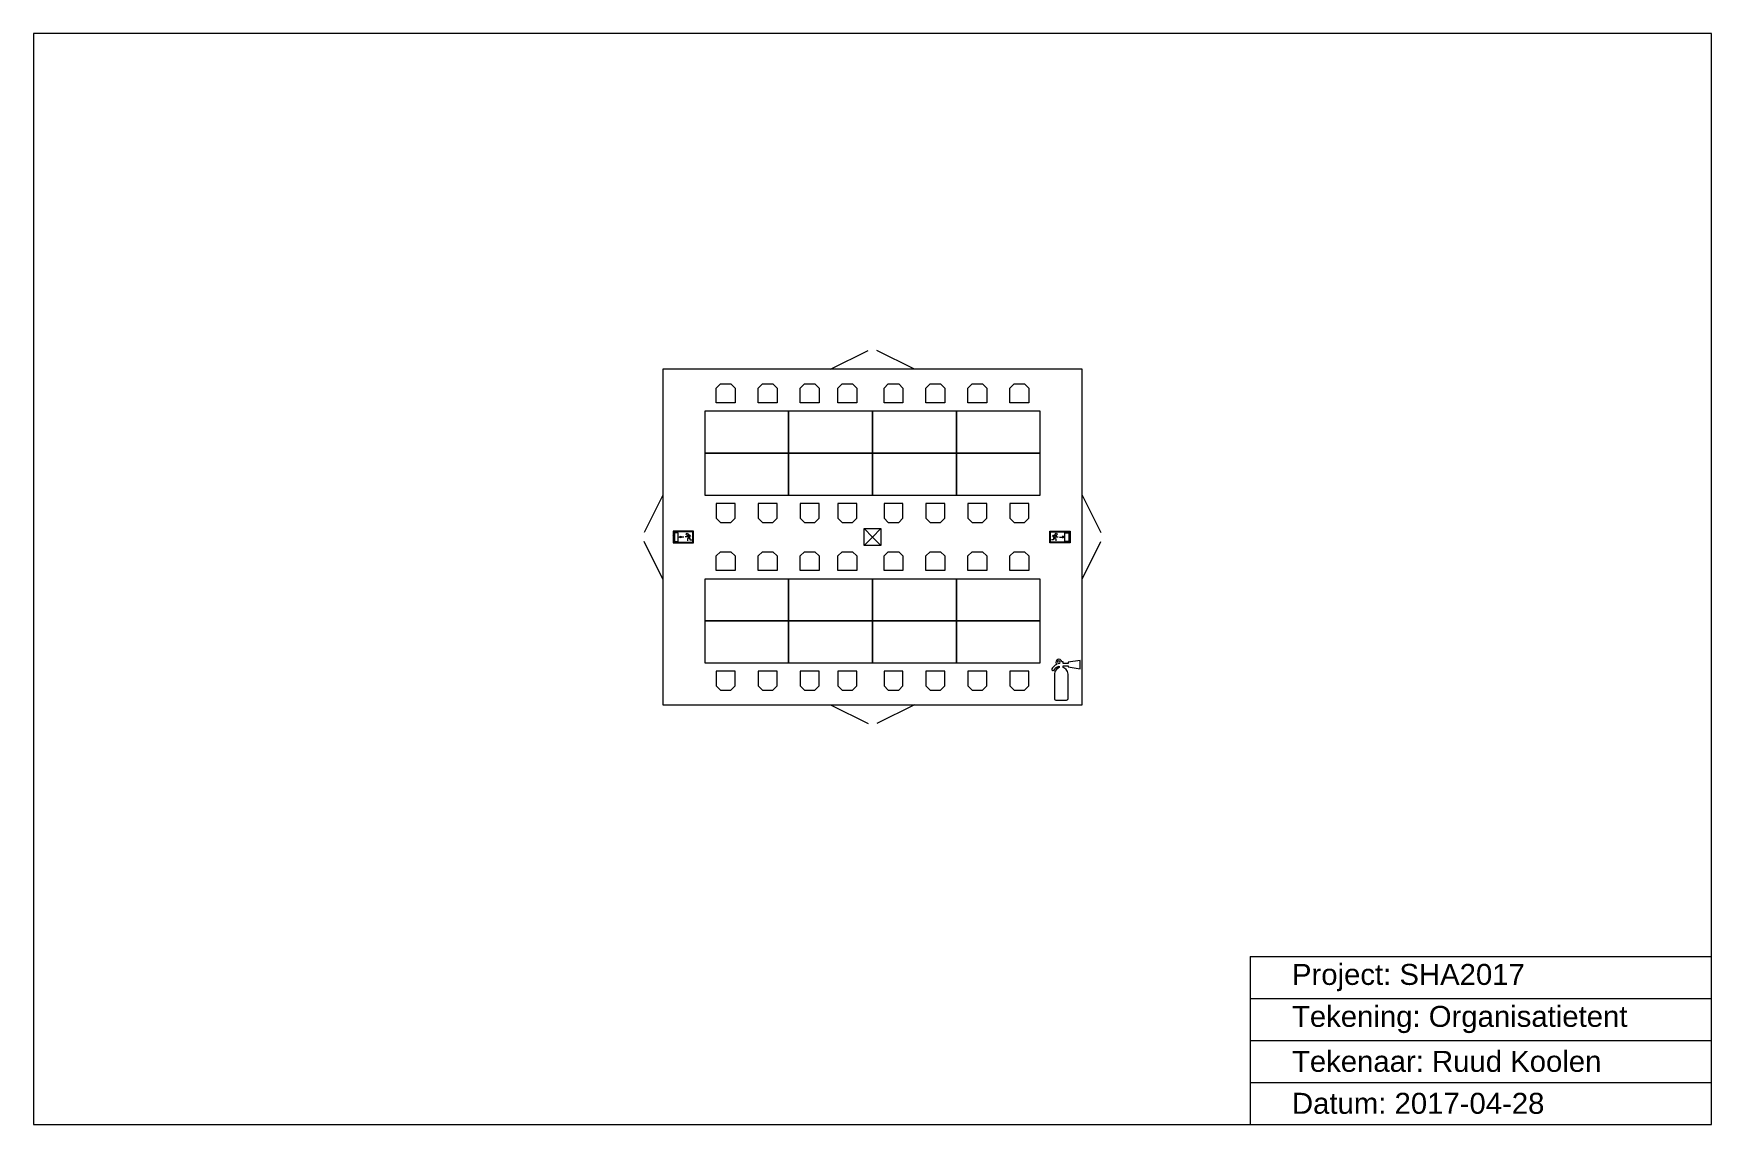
# Model space of a CAD drawing. Header units: metres. Extents: x 0 to 40, y 0 to 26.
import ezdxf

# ---------------------------------------------------------------- set-up
doc = ezdxf.new("R2010")
doc.units = ezdxf.units.M
for name, color, linetype, lineweight, true_color in [('Interior', 6, 'Continuous', 0, 0xff00ff), ('Meta', 178, 'Continuous', 0, 0x000000), ('Symbols', 5, 'Continuous', 0, 0x0000ff), ('Tent', 178, 'Continuous', 0, 0x000000)]:
    doc.layers.add(name, color=color, linetype=linetype, lineweight=lineweight, true_color=true_color)
doc.styles.add('textstyle11', font='')
doc.styles.add('textstyle12', font='')
doc.styles.add('textstyle13', font='')
doc.styles.add('textstyle14', font='')
doc.styles.get('textstyle11').set_extended_font_data('Liberation Sans')
doc.styles.get('textstyle12').set_extended_font_data('Liberation Sans')
doc.styles.get('textstyle13').set_extended_font_data('Liberation Sans')
doc.styles.get('textstyle14').set_extended_font_data('Liberation Sans')

msp = doc.modelspace()

# ---------------------------------------------------------------- linework, layer by layer
at = {"layer": 'Interior', "flags": 128}
for points in [[(16.275, 17.55), (16.375, 17.65), (16.625, 17.65), (16.725, 17.55), (16.725, 17.2), (16.275, 17.2)], [(17.275, 17.55), (17.375, 17.65), (17.625, 17.65), (17.725, 17.55), (17.725, 17.2), (17.275, 17.2)], [(18.275, 17.55), (18.375, 17.65), (18.625, 17.65), (18.725, 17.55), (18.725, 17.2), (18.275, 17.2)], [(19.175, 17.55), (19.275, 17.65), (19.525, 17.65), (19.625, 17.55), (19.625, 17.2), (19.175, 17.2)], [(20.275, 17.55), (20.375, 17.65), (20.625, 17.65), (20.725, 17.55), (20.725, 17.2), (20.275, 17.2)], [(21.275, 17.55), (21.375, 17.65), (21.625, 17.65), (21.725, 17.55), (21.725, 17.2), (21.275, 17.2)], [(22.275, 17.55), (22.375, 17.65), (22.625, 17.65), (22.725, 17.55), (22.725, 17.2), (22.275, 17.2)], [(23.275, 17.55), (23.375, 17.65), (23.625, 17.65), (23.725, 17.55), (23.725, 17.2), (23.275, 17.2)], [(18, 16), (18, 17), (16, 17), (16, 16)], [(20, 16), (20, 17), (18, 17), (18, 16)], [(22, 16), (22, 17), (20, 17), (20, 16)], [(24, 16), (24, 17), (22, 17), (22, 16)], [(18, 15), (18, 16), (16, 16), (16, 15)], [(20, 15), (20, 16), (18, 16), (18, 15)], [(22, 15), (22, 16), (20, 16), (20, 15)], [(24, 15), (24, 16), (22, 16), (22, 15)], [(22.275, 14.45), (22.375, 14.35), (22.625, 14.35), (22.725, 14.45), (22.725, 14.8), (22.275, 14.8)], [(16.275, 14.45), (16.375, 14.35), (16.625, 14.35), (16.725, 14.45), (16.725, 14.8), (16.275, 14.8)], [(17.275, 14.45), (17.375, 14.35), (17.625, 14.35), (17.725, 14.45), (17.725, 14.8), (17.275, 14.8)], [(18.275, 14.45), (18.375, 14.35), (18.625, 14.35), (18.725, 14.45), (18.725, 14.8), (18.275, 14.8)], [(19.175, 14.45), (19.275, 14.35), (19.525, 14.35), (19.625, 14.45), (19.625, 14.8), (19.175, 14.8)], [(20.275, 14.45), (20.375, 14.35), (20.625, 14.35), (20.725, 14.45), (20.725, 14.8), (20.275, 14.8)], [(21.275, 14.45), (21.375, 14.35), (21.625, 14.35), (21.725, 14.45), (21.725, 14.8), (21.275, 14.8)], [(23.275, 14.45), (23.375, 14.35), (23.625, 14.35), (23.725, 14.45), (23.725, 14.8), (23.275, 14.8)], [(16.275, 13.55), (16.375, 13.65), (16.625, 13.65), (16.725, 13.55), (16.725, 13.2), (16.275, 13.2)], [(17.275, 13.55), (17.375, 13.65), (17.625, 13.65), (17.725, 13.55), (17.725, 13.2), (17.275, 13.2)], [(18.275, 13.55), (18.375, 13.65), (18.625, 13.65), (18.725, 13.55), (18.725, 13.2), (18.275, 13.2)], [(19.175, 13.55), (19.275, 13.65), (19.525, 13.65), (19.625, 13.55), (19.625, 13.2), (19.175, 13.2)], [(20.275, 13.55), (20.375, 13.65), (20.625, 13.65), (20.725, 13.55), (20.725, 13.2), (20.275, 13.2)], [(21.275, 13.55), (21.375, 13.65), (21.625, 13.65), (21.725, 13.55), (21.725, 13.2), (21.275, 13.2)], [(22.275, 13.55), (22.375, 13.65), (22.625, 13.65), (22.725, 13.55), (22.725, 13.2), (22.275, 13.2)], [(23.275, 13.55), (23.375, 13.65), (23.625, 13.65), (23.725, 13.55), (23.725, 13.2), (23.275, 13.2)], [(18, 12), (18, 13), (16, 13), (16, 12)], [(20, 12), (20, 13), (18, 13), (18, 12)], [(22, 12), (22, 13), (20, 13), (20, 12)], [(24, 12), (24, 13), (22, 13), (22, 12)], [(18, 11), (18, 12), (16, 12), (16, 11)], [(20, 11), (20, 12), (18, 12), (18, 11)], [(22, 11), (22, 12), (20, 12), (20, 11)], [(24, 11), (24, 12), (22, 12), (22, 11)], [(22.275, 10.45), (22.375, 10.35), (22.625, 10.35), (22.725, 10.45), (22.725, 10.8), (22.275, 10.8)], [(16.275, 10.45), (16.375, 10.35), (16.625, 10.35), (16.725, 10.45), (16.725, 10.8), (16.275, 10.8)], [(17.275, 10.45), (17.375, 10.35), (17.625, 10.35), (17.725, 10.45), (17.725, 10.8), (17.275, 10.8)], [(18.275, 10.45), (18.375, 10.35), (18.625, 10.35), (18.725, 10.45), (18.725, 10.8), (18.275, 10.8)], [(19.175, 10.45), (19.275, 10.35), (19.525, 10.35), (19.625, 10.45), (19.625, 10.8), (19.175, 10.8)], [(20.275, 10.45), (20.375, 10.35), (20.625, 10.35), (20.725, 10.45), (20.725, 10.8), (20.275, 10.8)], [(21.275, 10.45), (21.375, 10.35), (21.625, 10.35), (21.725, 10.45), (21.725, 10.8), (21.275, 10.8)], [(23.275, 10.45), (23.375, 10.35), (23.625, 10.35), (23.725, 10.45), (23.725, 10.8), (23.275, 10.8)]]:
    msp.add_lwpolyline(points, close=True, dxfattribs=at)
at = {"layer": 'Meta'}
for p, q in [((0, 26), (0, 0)), ((40, 26), (0, 26)), ((40, 0), (40, 26)), ((29, 4), (40, 4)), ((29, 4), (29, 0)), ((29, 3), (40, 3)), ((29, 2), (40, 2)), ((29, 1), (40, 1)), ((0, 0), (40, 0))]:
    msp.add_line(p, q, dxfattribs=at)
at = {"layer": 'Symbols'}
for p, q in [((15.23, 14.04), (15.23, 14.04)), ((15.371, 14.1), (15.28, 14.1)), ((15.28, 14.1), (15.28, 13.896)), ((15.371, 13.896), (15.371, 14.1)), ((15.394, 14), (15.431, 14.022)), ((15.431, 14.022), (15.431, 14.022)), ((15.431, 14.022), (15.431, 13.978)), ((15.582, 14.002), (15.537, 14.002)), ((15.605, 14.049), (15.579, 14.025)), ((15.579, 14.025), (15.62, 13.97)), ((15.6, 14.048), (15.582, 14.041)), ((15.582, 14.041), (15.582, 14.002)), ((15.645, 14.048), (15.6, 14.048)), ((15.649, 13.99), (15.605, 14.049)), ((15.605, 14.049), (15.605, 14.049)), ((15.669, 14.016), (15.645, 14.048)), ((24.291, 14.016), (24.315, 14.048)), ((24.311, 13.99), (24.355, 14.049)), ((24.315, 14.048), (24.36, 14.048)), ((24.381, 14.025), (24.34, 13.97)), ((24.355, 14.049), (24.381, 14.025)), ((24.355, 14.049), (24.355, 14.049)), ((24.36, 14.048), (24.378, 14.041)), ((24.378, 14.041), (24.378, 14.002)), ((24.378, 14.002), (24.423, 14.002)), ((24.529, 14.022), (24.529, 14.022)), ((24.529, 14.022), (24.529, 13.978)), ((24.566, 14), (24.529, 14.022)), ((24.589, 14.1), (24.68, 14.1)), ((24.589, 13.896), (24.589, 14.1)), ((24.68, 14.1), (24.68, 13.896)), ((24.73, 14.04), (24.73, 14.04)), ((15.28, 13.896), (15.371, 13.896)), ((15.431, 13.978), (15.394, 14)), ((15.5, 14), (15.417, 14)), ((15.631, 13.98), (15.591, 13.955)), ((15.591, 13.955), (15.591, 13.909)), ((15.62, 13.97), (15.649, 13.99)), ((15.642, 13.984), (15.642, 13.934)), ((15.642, 13.934), (15.695, 13.934)), ((24.318, 13.934), (24.265, 13.934)), ((24.34, 13.97), (24.311, 13.99)), ((24.318, 13.984), (24.318, 13.934)), ((24.329, 13.98), (24.369, 13.955)), ((24.369, 13.955), (24.369, 13.909)), ((24.46, 14), (24.543, 14)), ((24.529, 13.978), (24.566, 14)), ((24.68, 13.896), (24.589, 13.896)), ((24.443, 10.983), (24.443, 10.983)), ((24.454, 10.921), (24.454, 10.887)), ((24.454, 10.887), (24.454, 10.887)), ((24.546, 11.029), (24.513, 11.029)), ((24.546, 10.987), (24.546, 11.029)), ((24.662, 10.987), (24.546, 10.987)), ((24.546, 10.887), (24.546, 10.928)), ((24.546, 10.928), (24.662, 10.928)), ((24.948, 11.055), (24.662, 11.014)), ((24.662, 11.014), (24.662, 10.987)), ((24.662, 10.928), (24.662, 10.903)), ((24.662, 10.903), (24.948, 10.86)), ((24.948, 10.86), (24.948, 11.055)), ((24.662, 10.151), (24.662, 10.73)), ((24.371, 10.113), (24.626, 10.113))]:
    msp.add_line(p, q, dxfattribs=at)
at = {"layer": 'Symbols', "lineweight": 0}
for p, q in [((15.73, 14.14), (15.245, 14.14)), ((15.245, 14.14), (15.245, 13.861)), ((15.714, 14.126), (15.259, 14.126)), ((15.259, 14.126), (15.259, 13.876)), ((15.714, 13.876), (15.714, 14.126)), ((15.714, 14.126), (15.714, 14.126)), ((15.73, 13.861), (15.73, 14.14)), ((24.23, 14.14), (24.715, 14.14)), ((24.23, 13.861), (24.23, 14.14)), ((24.246, 14.126), (24.701, 14.126)), ((24.246, 13.876), (24.246, 14.126)), ((24.246, 14.126), (24.246, 14.126)), ((24.701, 14.126), (24.701, 13.876)), ((24.715, 14.14), (24.715, 13.861)), ((15.245, 13.861), (15.73, 13.861)), ((15.259, 13.876), (15.714, 13.876)), ((24.715, 13.861), (24.23, 13.861)), ((24.701, 13.876), (24.246, 13.876))]:
    msp.add_line(p, q, dxfattribs=at)
at = {"layer": 'Symbols', "flags": 128}
msp.add_lwpolyline([(24.336, 10.73), (24.336, 10.151)], dxfattribs=at)
at = {"layer": 'Symbols'}
for centre in [(15.58, 14.067), (24.38, 14.067)]:
    msp.add_circle(centre, 0.0232, dxfattribs=at)
for start, end in [(90.001, 179.9955), (180.0072, 269.9997), (0.0013, 89.9932), (270.0061, 359.996)]:
    msp.add_arc((24.443, 11.016), 0.033, start, end, dxfattribs=at)
for points in [[(24.277, 10.857), (24.261, 10.824), (24.306, 10.797), (24.329, 10.829)], [(24.393, 10.963), (24.348, 10.947), (24.289, 10.891), (24.277, 10.857)], [(24.329, 10.829), (24.352, 10.862), (24.378, 10.902), (24.454, 10.921)], [(24.454, 10.887), (24.423, 10.881), (24.336, 10.83), (24.336, 10.73)], [(24.444, 11.089), (24.405, 11.089), (24.369, 11.058), (24.369, 11.012)], [(24.369, 11.012), (24.369, 10.99), (24.382, 10.97), (24.393, 10.963)], [(24.513, 11.029), (24.513, 11.055), (24.484, 11.089), (24.444, 11.089)], [(24.662, 10.73), (24.662, 10.83), (24.578, 10.881), (24.546, 10.887)], [(24.336, 10.151), (24.336, 10.137), (24.342, 10.113), (24.371, 10.113)], [(24.626, 10.113), (24.655, 10.113), (24.662, 10.137), (24.662, 10.151)]]:
    msp.add_open_spline(points, degree=3, dxfattribs=at)
at = {"layer": 'Tent'}
for p, q in [((19, 18), (19.894, 18.447)), ((21, 18), (20.106, 18.447)), ((25, 18), (15, 18)), ((15, 18), (15, 10)), ((25, 10), (25, 18)), ((15, 15), (14.553, 14.106)), ((25, 15), (25.447, 14.106)), ((19.8, 13.8), (19.8, 14.2)), ((19.8, 14.2), (20.2, 14.2)), ((19.8, 14.2), (20, 14)), ((20, 14), (20.2, 14.2)), ((20.2, 14.2), (20.2, 13.8)), ((15, 13), (14.553, 13.894)), ((19.8, 13.8), (20, 14)), ((20.2, 13.8), (19.8, 13.8)), ((20, 14), (20.2, 13.8)), ((25, 13), (25.447, 13.894)), ((15, 10), (25, 10)), ((19, 10), (19.894, 9.553)), ((21, 10), (20.106, 9.553))]:
    msp.add_line(p, q, dxfattribs=at)

# ---------------------------------------------------------------- texts
at = {"layer": 'Meta', "char_height": 0.5, "attachment_point": 4}
for s, insert, style in [('Project: SHA2017', (30, 3.5), 'textstyle11'), ('Tekening: Organisatietent', (30, 2.5), 'textstyle12'), ('Tekenaar: Ruud Koolen', (30, 1.5), 'textstyle13'), ('Datum: 2017-04-28', (30, 0.5), 'textstyle14')]:
    msp.add_mtext(s, dxfattribs=dict(at, insert=insert, style=style))

doc.saveas('drawing.dxf')
